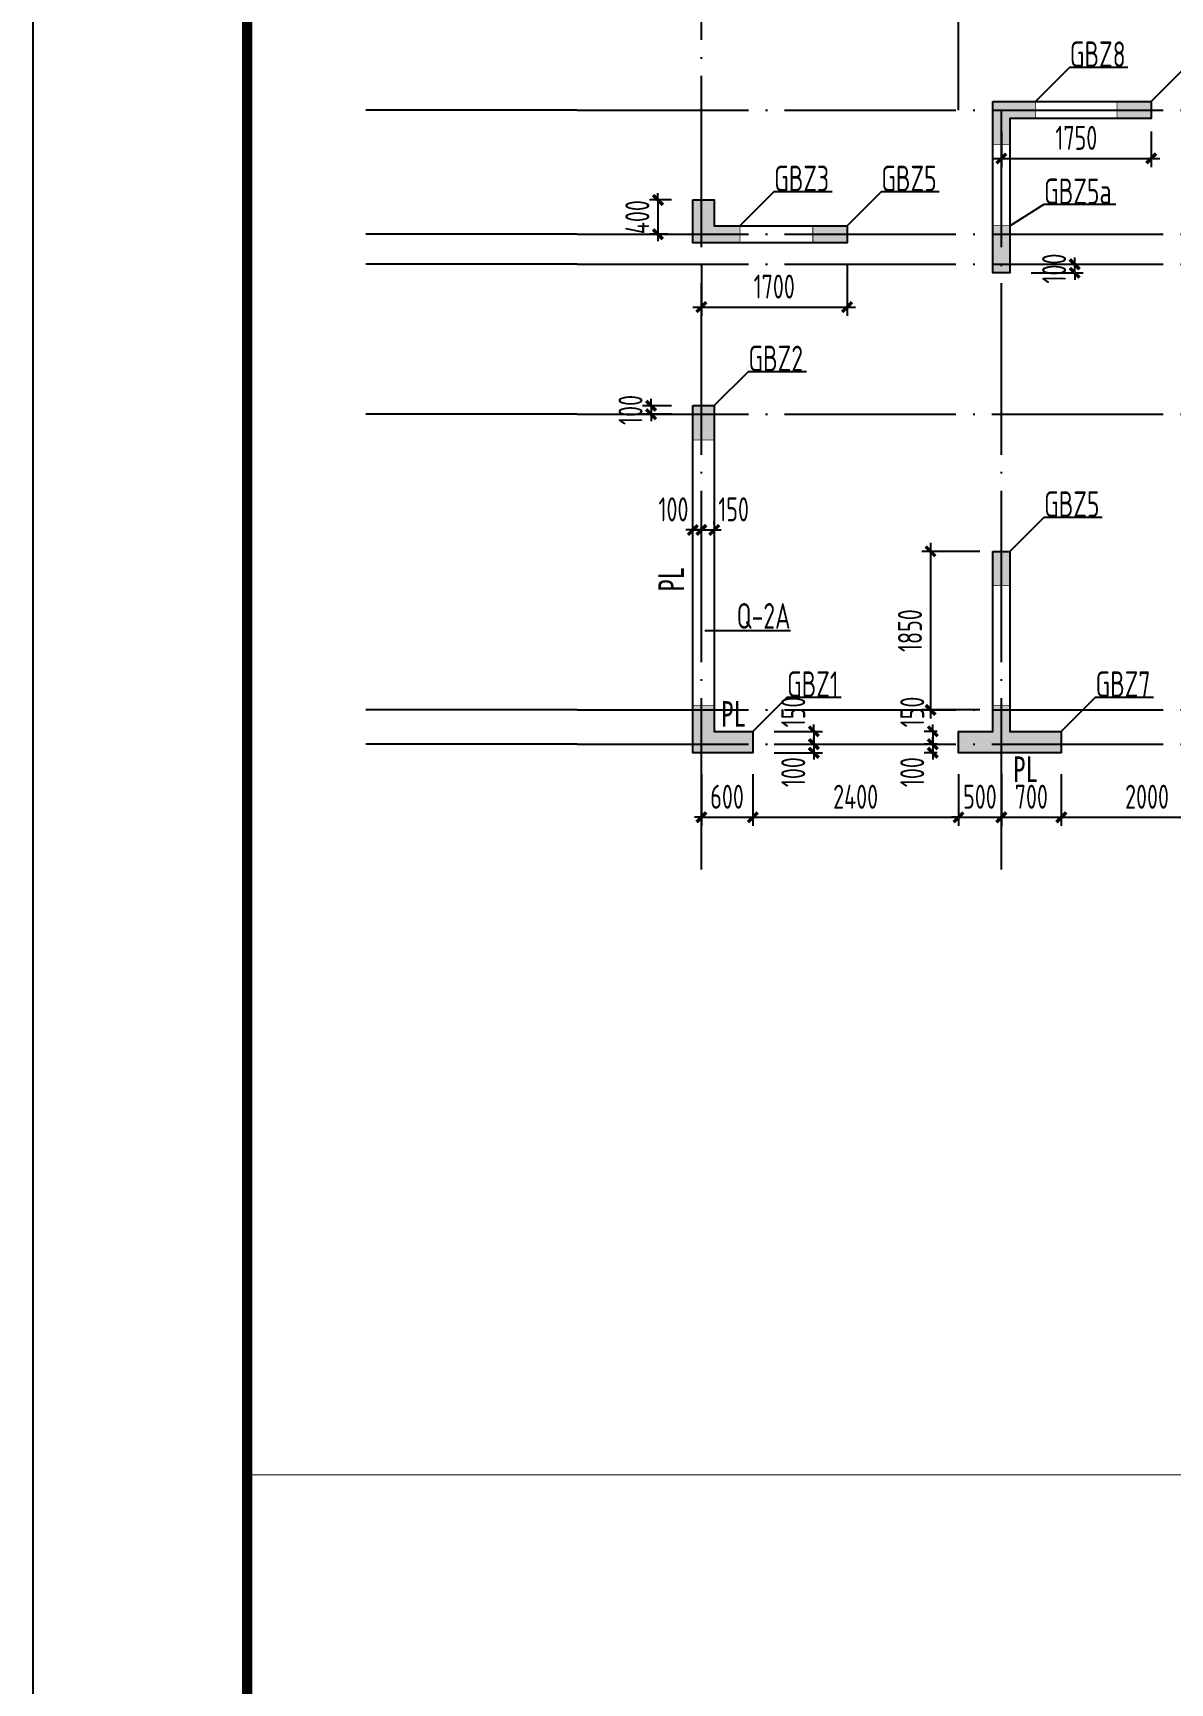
# Model space of a CAD drawing. Extents: x 154268 to 5133249, y -1832900 to 601179.
# Drawn here: x 439304 to 452571, y 568909 to 588161 of the extents above; entities that cross this region are included whole.
import ezdxf
from ezdxf.enums import TextEntityAlignment as Align

# ---------------------------------------------------------------- set-up
doc = ezdxf.new("R2010")
doc.units = 0
doc.header["$LTSCALE"] = 1000
doc.linetypes.add('DOTE', pattern=[2.42, 2, -0.2, 0.02, -0.2])
doc.layers.add('_TSZ_PLOT_MARK', color=1, linetype='Continuous', plot=False)
for name, color, linetype in [('A-ANNO-AXIS', 94, 'Continuous'), ('A-ANNO-DOTE', 15, 'DOTE'), ('A-ANNO-TITLE', 3, 'Continuous'), ('DIM', 3, 'Continuous'), ('S-WALL-DE-标注', 7, 'Continuous'), ('S-WALL-砼墙', 60, 'Continuous'), ('S-WALL-编号', 7, 'Continuous'), ('WCOL', 7, 'Continuous'), ('WCOL_HATCH', 251, 'Continuous'), ('WCOL_NUM', 7, 'Continuous')]:
    doc.layers.add(name, color=color, linetype=linetype)
doc.styles.add('TSSD_Dimension', font='tssdeng.shx', dxfattribs={"width": 0.7, "bigfont": 'Hztxt.shx'})
doc.styles.add('TSSD_Label', font='tssdeng.shx', dxfattribs={"width": 0.7, "bigfont": 'hztxt.shx'})
doc.styles.add('TY1', font='')
doc.styles.get('TY1').set_extended_font_data('SimSun')
doc.dimstyles.new('TSSD_100_100$0', dxfattribs={"dimtxt": 280, "dimasz": 80, "dimexe": 100, "dimexo": 250, "dimgap": 100, "dimtad": 1, "dimdec": 0, "dimzin": 0, "dimdsep": 46, "dimtxsty": 'TSSD_Dimension', "dimblk": 'ARCHTICK', "dimcen": 0, "dimdle": 100, "dimclrd": 3, "dimclre": 3, "dimclrt": 7, "dimadec": 0, "dimazin": 0, "dimtfac": 1, "dimtdec": 0, "dimtix": 1, "dimtmove": 2, "dimatfit": 3, "dimldrblk": 'ARCHTICK', "dimfxl": 100, "dimtolj": 1, "dimtzin": 0, "dimarcsym": 0})

# ---------------------------------------------------------------- blocks, each defined once
blk = doc.blocks.new('T4zw1')
at = {"layer": 'A-ANNO-AXIS'}
for p, q in [((1554406, -2345337), (1551941, -2345337)), ((1554406, -2346787), (1551941, -2346787)), ((1554406, -2347137), (1551941, -2347137)), ((1554406, -2348887), (1551941, -2348887)), ((1554406, -2352337), (1551941, -2352337)), ((1554406, -2352737), (1551941, -2352737))]:
    blk.add_line(p, q, dxfattribs=at)
at = {"layer": 'A-ANNO-DOTE'}
for p, q in [((1555857, -2354199), (1555857, -2338823)), ((1558857, -2345337), (1558857, -2338823)), ((1554406, -2345337), (1601542, -2345337)), ((1559357, -2354199), (1559357, -2345337)), ((1554406, -2346787), (1601542, -2346787)), ((1554406, -2347137), (1601542, -2347137)), ((1554406, -2348887), (1601542, -2348887)), ((1554406, -2352337), (1601542, -2352337)), ((1554406, -2352737), (1601542, -2352737))]:
    blk.add_line(p, q, dxfattribs=at)
blk = doc.blocks.new('_ArchTick')
at = {"color": 0, "linetype": 'ByBlock', "const_width": 0.5}
blk.add_lwpolyline([(-0.71, -0.71), (0.71, 0.71)], dxfattribs=at)
blk = doc.blocks.new('*D206')
at = {"layer": 'Defpoints', "color": 0, "transparency": 16777216}
for p in [(80, 753), (680, 753), (680, 0)]:
    blk.add_point(p, dxfattribs=at)
at = {"layer": 'DIM', "color": 3, "lineweight": -2, "transparency": 16777216}
for p, q in [((80, 503), (80, -100)), ((680, 503), (680, -100)), ((80, 0), (0, 0)), ((80, 0), (680, 0)), ((680, 0), (760, 0))]:
    blk.add_line(p, q, dxfattribs=at)
at = {"layer": 'DIM', "color": 3, "lineweight": -2, "transparency": 16777216, "xscale": 80, "yscale": 80, "zscale": 80}
blk.add_blockref('_ArchTick', (80, 0), dxfattribs=at)
at = {"layer": 'DIM', "color": 3, "lineweight": -2, "transparency": 16777216, "xscale": 80, "yscale": 80, "zscale": 80, "rotation": 180}
blk.add_blockref('_ArchTick', (680, 0), dxfattribs=at)
at = {"layer": 'DIM', "color": 7, "transparency": 16777216, "insert": (380, 240), "char_height": 280, "attachment_point": 5, "style": 'TSSD_Dimension'}
blk.add_mtext('\\A1;600', dxfattribs=at)
blk = doc.blocks.new('*D207')
at = {"layer": 'Defpoints', "color": 0, "transparency": 16777216}
for p in [(680, 753), (3080, 753), (3080, 0)]:
    blk.add_point(p, dxfattribs=at)
at = {"layer": 'DIM', "color": 3, "lineweight": -2, "transparency": 16777216}
for p, q in [((680, 503), (680, -100)), ((3080, 503), (3080, -100)), ((580, 0), (3180, 0))]:
    blk.add_line(p, q, dxfattribs=at)
at = {"layer": 'DIM', "color": 3, "lineweight": -2, "transparency": 16777216, "xscale": 80, "yscale": 80, "zscale": 80, "rotation": 180}
blk.add_blockref('_ArchTick', (680, 0), dxfattribs=at)
at = {"layer": 'DIM', "color": 3, "lineweight": -2, "transparency": 16777216, "xscale": 80, "yscale": 80, "zscale": 80}
blk.add_blockref('_ArchTick', (3080, 0), dxfattribs=at)
at = {"layer": 'DIM', "color": 7, "transparency": 16777216, "insert": (1880, 240), "char_height": 280, "attachment_point": 5, "style": 'TSSD_Dimension'}
blk.add_mtext('\\A1;2400', dxfattribs=at)
blk = doc.blocks.new('*D208')
at = {"layer": 'Defpoints', "color": 0, "transparency": 16777216}
for p in [(3080, 753), (3580, 753), (3580, 0)]:
    blk.add_point(p, dxfattribs=at)
at = {"layer": 'DIM', "color": 3, "lineweight": -2, "transparency": 16777216}
for p, q in [((3080, 503), (3080, -100)), ((3580, 503), (3580, -100)), ((3080, 0), (3000, 0)), ((3080, 0), (3580, 0)), ((3580, 0), (3660, 0))]:
    blk.add_line(p, q, dxfattribs=at)
at = {"layer": 'DIM', "color": 3, "lineweight": -2, "transparency": 16777216, "xscale": 80, "yscale": 80, "zscale": 80}
blk.add_blockref('_ArchTick', (3080, 0), dxfattribs=at)
at = {"layer": 'DIM', "color": 3, "lineweight": -2, "transparency": 16777216, "xscale": 80, "yscale": 80, "zscale": 80, "rotation": 180}
blk.add_blockref('_ArchTick', (3580, 0), dxfattribs=at)
at = {"layer": 'DIM', "color": 7, "transparency": 16777216, "insert": (3330, 240), "char_height": 280, "attachment_point": 5, "style": 'TSSD_Dimension'}
blk.add_mtext('\\A1;500', dxfattribs=at)
blk = doc.blocks.new('*D209')
at = {"layer": 'Defpoints', "color": 0, "transparency": 16777216}
for p in [(3580, 753), (4280, 753), (4280, 0)]:
    blk.add_point(p, dxfattribs=at)
at = {"layer": 'DIM', "color": 3, "lineweight": -2, "transparency": 16777216}
for p, q in [((3580, 503), (3580, -100)), ((4280, 503), (4280, -100)), ((3480, 0), (4380, 0))]:
    blk.add_line(p, q, dxfattribs=at)
at = {"layer": 'DIM', "color": 3, "lineweight": -2, "transparency": 16777216, "xscale": 80, "yscale": 80, "zscale": 80, "rotation": 180}
blk.add_blockref('_ArchTick', (3580, 0), dxfattribs=at)
at = {"layer": 'DIM', "color": 3, "lineweight": -2, "transparency": 16777216, "xscale": 80, "yscale": 80, "zscale": 80}
blk.add_blockref('_ArchTick', (4280, 0), dxfattribs=at)
at = {"layer": 'DIM', "color": 7, "transparency": 16777216, "insert": (3930, 240), "char_height": 280, "attachment_point": 5, "style": 'TSSD_Dimension'}
blk.add_mtext('\\A1;700', dxfattribs=at)
blk = doc.blocks.new('*D210')
at = {"layer": 'Defpoints', "color": 0, "transparency": 16777216}
for p in [(4280, 753), (6280, 753), (6280, 0)]:
    blk.add_point(p, dxfattribs=at)
at = {"layer": 'DIM', "color": 3, "lineweight": -2, "transparency": 16777216}
for p, q in [((4280, 503), (4280, -100)), ((6280, 503), (6280, -100)), ((4180, 0), (6380, 0))]:
    blk.add_line(p, q, dxfattribs=at)
at = {"layer": 'DIM', "color": 3, "lineweight": -2, "transparency": 16777216, "xscale": 80, "yscale": 80, "zscale": 80, "rotation": 180}
blk.add_blockref('_ArchTick', (4280, 0), dxfattribs=at)
at = {"layer": 'DIM', "color": 3, "lineweight": -2, "transparency": 16777216, "xscale": 80, "yscale": 80, "zscale": 80}
blk.add_blockref('_ArchTick', (6280, 0), dxfattribs=at)
at = {"layer": 'DIM', "color": 7, "transparency": 16777216, "insert": (5280, 240), "char_height": 280, "attachment_point": 5, "style": 'TSSD_Dimension'}
blk.add_mtext('\\A1;2000', dxfattribs=at)
blk = doc.blocks.new('*D227')
at = {"layer": 'Defpoints', "color": 0, "transparency": 16777216}
for p in [(3680, 6453), (4436, 6453), (3680, 6353)]:
    blk.add_point(p, dxfattribs=at)
at = {"layer": 'DIM', "color": 3, "lineweight": -2, "transparency": 16777216}
for p, q in [((3930, 6453), (4536, 6453)), ((4436, 6453), (4436, 6533)), ((4436, 6353), (4436, 6453)), ((3930, 6353), (4536, 6353)), ((4436, 6353), (4436, 6273))]:
    blk.add_line(p, q, dxfattribs=at)
at = {"layer": 'DIM', "color": 3, "lineweight": -2, "transparency": 16777216, "xscale": 80, "yscale": 80, "zscale": 80}
for p, rotation in [((4436, 6453), 270), ((4436, 6353), 90)]:
    blk.add_blockref('_ArchTick', p, dxfattribs=dict(at, rotation=rotation))
at = {"layer": 'DIM', "color": 7, "transparency": 16777216, "insert": (4196, 6403), "char_height": 280, "attachment_point": 5, "rotation": 90, "style": 'TSSD_Dimension'}
blk.add_mtext('\\A1;100', dxfattribs=at)
blk = doc.blocks.new('*D228')
at = {"layer": 'Defpoints', "color": 0, "transparency": 16777216}
for p in [(80, 6703), (1780, 6703), (1780, 5953)]:
    blk.add_point(p, dxfattribs=at)
at = {"layer": 'DIM', "color": 3, "lineweight": -2, "transparency": 16777216}
for p, q in [((80, 6453), (80, 5853)), ((1780, 6453), (1780, 5853)), ((-20, 5953), (1880, 5953))]:
    blk.add_line(p, q, dxfattribs=at)
at = {"layer": 'DIM', "color": 3, "lineweight": -2, "transparency": 16777216, "xscale": 80, "yscale": 80, "zscale": 80, "rotation": 180}
blk.add_blockref('_ArchTick', (80, 5953), dxfattribs=at)
at = {"layer": 'DIM', "color": 3, "lineweight": -2, "transparency": 16777216, "xscale": 80, "yscale": 80, "zscale": 80}
blk.add_blockref('_ArchTick', (1780, 5953), dxfattribs=at)
at = {"layer": 'DIM', "color": 7, "transparency": 16777216, "insert": (930, 6193), "char_height": 280, "attachment_point": 5, "style": 'TSSD_Dimension'}
blk.add_mtext('\\A1;1700', dxfattribs=at)
blk = doc.blocks.new('*D256')
at = {"layer": 'Defpoints', "color": 0, "transparency": 16777216}
for p in [(-20, 7203), (-427, 6803), (-63, 6803)]:
    blk.add_point(p, dxfattribs=at)
at = {"layer": 'DIM', "color": 3, "lineweight": -2, "transparency": 16777216}
for p, q in [((-270, 7203), (-527, 7203)), ((-427, 7203), (-427, 7283)), ((-427, 7203), (-427, 6803)), ((-313, 6803), (-527, 6803)), ((-427, 6803), (-427, 6723))]:
    blk.add_line(p, q, dxfattribs=at)
at = {"layer": 'DIM', "color": 3, "lineweight": -2, "transparency": 16777216, "xscale": 80, "yscale": 80, "zscale": 80}
for p, rotation in [((-427, 7203), 270), ((-427, 6803), 90)]:
    blk.add_blockref('_ArchTick', p, dxfattribs=dict(at, rotation=rotation))
at = {"layer": 'DIM', "color": 7, "transparency": 16777216, "insert": (-667, 7003), "char_height": 280, "attachment_point": 5, "rotation": 90, "style": 'TSSD_Dimension'}
blk.add_mtext('\\A1;400', dxfattribs=at)
blk = doc.blocks.new('*D257')
at = {"layer": 'Defpoints', "color": 0, "transparency": 16777216}
for p in [(-507, 4703), (-20, 4803), (-20, 4703)]:
    blk.add_point(p, dxfattribs=at)
at = {"layer": 'DIM', "color": 3, "lineweight": -2, "transparency": 16777216}
for p, q in [((-507, 4803), (-507, 4883)), ((-270, 4803), (-607, 4803)), ((-270, 4703), (-607, 4703)), ((-507, 4803), (-507, 4703)), ((-507, 4703), (-507, 4623))]:
    blk.add_line(p, q, dxfattribs=at)
at = {"layer": 'DIM', "color": 3, "lineweight": -2, "transparency": 16777216, "xscale": 80, "yscale": 80, "zscale": 80}
for p, rotation in [((-507, 4803), 270), ((-507, 4703), 90)]:
    blk.add_blockref('_ArchTick', p, dxfattribs=dict(at, rotation=rotation))
at = {"layer": 'DIM', "color": 7, "transparency": 16777216, "insert": (-747, 4753), "char_height": 280, "attachment_point": 5, "rotation": 90, "style": 'TSSD_Dimension'}
blk.add_mtext('\\A1;100', dxfattribs=at)
blk = doc.blocks.new('*D258')
at = {"layer": 'Defpoints', "color": 0, "transparency": 16777216}
for p in [(80, 3353), (-20, 3187), (80, 3187)]:
    blk.add_point(p, dxfattribs=at)
at = {"layer": 'DIM', "color": 3, "lineweight": -2, "transparency": 16777216}
for p, q in [((-20, 3353), (-100, 3353)), ((-20, 3437), (-20, 3453)), ((-20, 3353), (80, 3353)), ((80, 3437), (80, 3453)), ((80, 3353), (160, 3353))]:
    blk.add_line(p, q, dxfattribs=at)
at = {"layer": 'DIM', "color": 3, "lineweight": -2, "transparency": 16777216, "xscale": 80, "yscale": 80, "zscale": 80}
blk.add_blockref('_ArchTick', (-20, 3353), dxfattribs=at)
at = {"layer": 'DIM', "color": 3, "lineweight": -2, "transparency": 16777216, "xscale": 80, "yscale": 80, "zscale": 80, "rotation": 180}
blk.add_blockref('_ArchTick', (80, 3353), dxfattribs=at)
at = {"layer": 'DIM', "color": 7, "transparency": 16777216, "insert": (-246, 3593), "char_height": 280, "attachment_point": 5, "style": 'TSSD_Dimension'}
blk.add_mtext('\\A1;100', dxfattribs=at)
blk = doc.blocks.new('*D259')
at = {"layer": 'Defpoints', "color": 0, "transparency": 16777216}
for p in [(230, 3353), (80, 3187), (230, 3168)]:
    blk.add_point(p, dxfattribs=at)
at = {"layer": 'DIM', "color": 3, "lineweight": -2, "transparency": 16777216}
for p, q in [((80, 3353), (0, 3353)), ((80, 3437), (80, 3453)), ((80, 3353), (230, 3353)), ((230, 3418), (230, 3453)), ((230, 3353), (310, 3353))]:
    blk.add_line(p, q, dxfattribs=at)
at = {"layer": 'DIM', "color": 3, "lineweight": -2, "transparency": 16777216, "xscale": 80, "yscale": 80, "zscale": 80}
blk.add_blockref('_ArchTick', (80, 3353), dxfattribs=at)
at = {"layer": 'DIM', "color": 3, "lineweight": -2, "transparency": 16777216, "xscale": 80, "yscale": 80, "zscale": 80, "rotation": 180}
blk.add_blockref('_ArchTick', (230, 3353), dxfattribs=at)
at = {"layer": 'DIM', "color": 7, "transparency": 16777216, "insert": (456, 3593), "char_height": 280, "attachment_point": 5, "style": 'TSSD_Dimension'}
blk.add_mtext('\\A1;150', dxfattribs=at)
blk = doc.blocks.new('*D281')
at = {"layer": 'Defpoints', "color": 0, "transparency": 16777216}
for p in [(3580, 8253), (5330, 8253), (5330, 7688)]:
    blk.add_point(p, dxfattribs=at)
at = {"layer": 'DIM', "color": 3, "lineweight": -2, "transparency": 16777216}
for p, q in [((3580, 8003), (3580, 7588)), ((5330, 8003), (5330, 7588)), ((3480, 7688), (5430, 7688))]:
    blk.add_line(p, q, dxfattribs=at)
at = {"layer": 'DIM', "color": 3, "lineweight": -2, "transparency": 16777216, "xscale": 80, "yscale": 80, "zscale": 80, "rotation": 180}
blk.add_blockref('_ArchTick', (3580, 7688), dxfattribs=at)
at = {"layer": 'DIM', "color": 3, "lineweight": -2, "transparency": 16777216, "xscale": 80, "yscale": 80, "zscale": 80}
blk.add_blockref('_ArchTick', (5330, 7688), dxfattribs=at)
at = {"layer": 'DIM', "color": 7, "transparency": 16777216, "insert": (4455, 7928), "char_height": 280, "attachment_point": 5, "style": 'TSSD_Dimension'}
blk.add_mtext('\\A1;1750', dxfattribs=at)
blk = doc.blocks.new('*D286')
at = {"layer": 'Defpoints', "color": 0, "transparency": 16777216}
for p in [(3580, 3103), (2754, 1253), (3580, 1253)]:
    blk.add_point(p, dxfattribs=at)
at = {"layer": 'DIM', "color": 3, "lineweight": -2, "transparency": 16777216}
for p, q in [((3330, 3103), (2654, 3103)), ((2754, 3203), (2754, 1153)), ((3330, 1253), (2654, 1253))]:
    blk.add_line(p, q, dxfattribs=at)
at = {"layer": 'DIM', "color": 3, "lineweight": -2, "transparency": 16777216, "xscale": 80, "yscale": 80, "zscale": 80}
for p, rotation in [((2754, 3103), 90), ((2754, 1253), 270)]:
    blk.add_blockref('_ArchTick', p, dxfattribs=dict(at, rotation=rotation))
at = {"layer": 'DIM', "color": 7, "transparency": 16777216, "insert": (2514, 2178), "char_height": 280, "attachment_point": 5, "rotation": 90, "style": 'TSSD_Dimension'}
blk.add_mtext('\\A1;1850', dxfattribs=at)
blk = doc.blocks.new('*D291')
at = {"layer": 'Defpoints', "color": 0, "transparency": 16777216}
for p in [(680, 1003), (680, 853), (1392, 853)]:
    blk.add_point(p, dxfattribs=at)
at = {"layer": 'DIM', "color": 3, "lineweight": -2, "transparency": 16777216}
for p, q in [((930, 1003), (1492, 1003)), ((1392, 1003), (1392, 1083)), ((1392, 1003), (1392, 853)), ((930, 853), (1492, 853)), ((1392, 853), (1392, 773))]:
    blk.add_line(p, q, dxfattribs=at)
at = {"layer": 'DIM', "color": 3, "lineweight": -2, "transparency": 16777216, "xscale": 80, "yscale": 80, "zscale": 80}
for p, rotation in [((1392, 1003), 270), ((1392, 853), 90)]:
    blk.add_blockref('_ArchTick', p, dxfattribs=dict(at, rotation=rotation))
at = {"layer": 'DIM', "color": 7, "transparency": 16777216, "insert": (1152, 1229), "char_height": 280, "attachment_point": 5, "rotation": 90, "style": 'TSSD_Dimension'}
blk.add_mtext('\\A1;150', dxfattribs=at)
blk = doc.blocks.new('*D292')
at = {"layer": 'Defpoints', "color": 0, "transparency": 16777216}
for p in [(680, 853), (680, 753), (1392, 753)]:
    blk.add_point(p, dxfattribs=at)
at = {"layer": 'DIM', "color": 3, "lineweight": -2, "transparency": 16777216}
for p, q in [((930, 853), (1492, 853)), ((1392, 853), (1392, 933)), ((1392, 853), (1392, 753)), ((930, 753), (1492, 753)), ((1392, 753), (1392, 673))]:
    blk.add_line(p, q, dxfattribs=at)
at = {"layer": 'DIM', "color": 3, "lineweight": -2, "transparency": 16777216, "xscale": 80, "yscale": 80, "zscale": 80}
for p, rotation in [((1392, 853), 270), ((1392, 753), 90)]:
    blk.add_blockref('_ArchTick', p, dxfattribs=dict(at, rotation=rotation))
at = {"layer": 'DIM', "color": 7, "transparency": 16777216, "insert": (1152, 527), "char_height": 280, "attachment_point": 5, "rotation": 90, "style": 'TSSD_Dimension'}
blk.add_mtext('\\A1;100', dxfattribs=at)
blk = doc.blocks.new('*D293')
at = {"layer": 'Defpoints', "color": 0, "transparency": 16777216}
for p in [(3080, 1003), (2780, 853), (3080, 853)]:
    blk.add_point(p, dxfattribs=at)
at = {"layer": 'DIM', "color": 3, "lineweight": -2, "transparency": 16777216}
for p, q in [((2830, 1003), (2680, 1003)), ((2780, 1003), (2780, 1083)), ((2780, 1003), (2780, 853)), ((2830, 853), (2680, 853)), ((2780, 853), (2780, 773))]:
    blk.add_line(p, q, dxfattribs=at)
at = {"layer": 'DIM', "color": 3, "lineweight": -2, "transparency": 16777216, "xscale": 80, "yscale": 80, "zscale": 80}
for p, rotation in [((2780, 1003), 270), ((2780, 853), 90)]:
    blk.add_blockref('_ArchTick', p, dxfattribs=dict(at, rotation=rotation))
at = {"layer": 'DIM', "color": 7, "transparency": 16777216, "insert": (2540, 1229), "char_height": 280, "attachment_point": 5, "rotation": 90, "style": 'TSSD_Dimension'}
blk.add_mtext('\\A1;150', dxfattribs=at)
blk = doc.blocks.new('*D294')
at = {"layer": 'Defpoints', "color": 0, "transparency": 16777216}
for p in [(3080, 853), (2780, 753), (3080, 753)]:
    blk.add_point(p, dxfattribs=at)
at = {"layer": 'DIM', "color": 3, "lineweight": -2, "transparency": 16777216}
for p, q in [((2830, 853), (2680, 853)), ((2780, 853), (2780, 933)), ((2780, 853), (2780, 753)), ((2830, 753), (2680, 753)), ((2780, 753), (2780, 673))]:
    blk.add_line(p, q, dxfattribs=at)
at = {"layer": 'DIM', "color": 3, "lineweight": -2, "transparency": 16777216, "xscale": 80, "yscale": 80, "zscale": 80}
for p, rotation in [((2780, 853), 270), ((2780, 753), 90)]:
    blk.add_blockref('_ArchTick', p, dxfattribs=dict(at, rotation=rotation))
at = {"layer": 'DIM', "color": 7, "transparency": 16777216, "insert": (2540, 527), "char_height": 280, "attachment_point": 5, "rotation": 90, "style": 'TSSD_Dimension'}
blk.add_mtext('\\A1;100', dxfattribs=at)
blk = doc.blocks.new('7-4q1a')
at = {"layer": 'S-WALL-砼墙'}
for points in [[(-2700, -1450), (-850, -1450), (-850, -1650), (-2500, -1650), (-2500, -3450), (-2700, -3450)], [(-6200, -2600), (-5950, -2600), (-5950, -2900), (-4400, -2900), (-4400, -3100), (-6200, -3100)], [(-6200, -5000), (-5950, -5000), (-5950, -8800), (-5500, -8800), (-5500, -9050), (-6200, -9050)], [(-2700, -6700), (-2500, -6700), (-2500, -8800), (-1900, -8800), (-1900, -9050), (-3100, -9050), (-3100, -8800), (-2700, -8800)]]:
    blk.add_lwpolyline(points, close=True, dxfattribs=at)
blk = doc.blocks.new('2T4QBZ4')
at = {"layer": 'DIM'}
for base, p1, p2, picture, middle in [((5330, 7688.2), (3580, 8253.2), (5330, 8253.2), '*D281', (4455, 7928.2)), ((1780, 5952.7), (80, 6703.2), (1780, 6703.2), '*D228', (930, 6192.7)), ((680, 0), (80, 753.2), (680, 753.2), '*D206', (380, 240)), ((3080, 0), (680, 753.2), (3080, 753.2), '*D207', (1880, 240)), ((3580, 0), (3080, 753.2), (3580, 753.2), '*D208', (3330, 240)), ((4280, 0), (3580, 753.2), (4280, 753.2), '*D209', (3930, 240)), ((6280, 0), (4280, 753.2), (6280, 753.2), '*D210', (5280, 240))]:
    dim = blk.add_linear_dim(base=base, p1=p1, p2=p2, dimstyle='TSSD_100_100$0', dxfattribs=at)
    dim.commit()
    dim.dimension.update_dxf_attribs({"geometry": picture, "text_midpoint": middle})
for base, p1, p2, picture, middle in [((-427.4, 6803.2), (-20, 7203.2), (-62.7, 6803.2), '*D256', (-667.4, 7003.2)), ((4436.4, 6453.2), (3680, 6353.2), (3680, 6453.2), '*D227', (4196.4, 6403.2)), ((-507.3, 4703.2), (-20, 4803.2), (-20, 4703.2), '*D257', (-747.3, 4753.2)), ((2754.2, 1253.2), (3580, 3103.2), (3580, 1253.2), '*D286', (2514.2, 2178.2))]:
    dim = blk.add_linear_dim(base=base, p1=p1, p2=p2, angle=90, dimstyle='TSSD_100_100$0', dxfattribs=at)
    dim.commit()
    dim.dimension.update_dxf_attribs({"geometry": picture, "text_midpoint": middle})
for base, p1, p2, picture, middle in [((80, 3353.4), (-20, 3186.8), (80, 3186.8), '*D258', (-245.8, 3593.4)), ((230, 3353.4), (80, 3186.8), (230, 3167.6), '*D259', (455.8, 3593.4))]:
    dim = blk.add_linear_dim(base=base, p1=p1, p2=p2, dimstyle='TSSD_100_100$0', dxfattribs=at)
    dim.commit()
    dim.dimension.update_dxf_attribs({"geometry": picture, "text_midpoint": middle, "dimtype": 128})
for base, p1, p2, picture, middle in [((1392, 853.2), (680, 1003.2), (680, 853.2), '*D291', (1152, 1229)), ((2780, 853.2), (3080, 1003.2), (3080, 853.2), '*D293', (2540, 1229)), ((1392, 753.2), (680, 853.2), (680, 753.2), '*D292', (1152, 527.4)), ((2780, 753.2), (3080, 853.2), (3080, 753.2), '*D294', (2540, 527.4))]:
    dim = blk.add_linear_dim(base=base, p1=p1, p2=p2, angle=90, dimstyle='TSSD_100_100$0', dxfattribs=at)
    dim.commit()
    dim.dimension.update_dxf_attribs({"geometry": picture, "text_midpoint": middle, "dimtype": 128})

msp = doc.modelspace()

# ---------------------------------------------------------------- hatches: boundary and pattern name
at = {"layer": 'WCOL_HATCH'}
for points in [[(450702.9, 586862.8), (450702.9, 587162.8), (451002.9, 587162.8), (451002.9, 587362.8), (450502.9, 587362.8), (450502.9, 586862.8)], [(451952.9, 587162.8), (452352.9, 587162.8), (452352.9, 587362.8), (451952.9, 587362.8)], [(447002.9, 585712.8), (447552.9, 585712.8), (447552.9, 585912.8), (447252.9, 585912.8), (447252.9, 586212.8), (447002.9, 586212.8)], [(448402.9, 585712.8), (448802.9, 585712.8), (448802.9, 585912.8), (448402.9, 585912.8)], [(450502.9, 585912.8), (450502.9, 585362.8), (450702.9, 585362.8), (450702.9, 585912.8)], [(447252.9, 583412.8), (447252.9, 583812.8), (447002.9, 583812.8), (447002.9, 583412.8)], [(450702.9, 581712.8), (450702.9, 582112.8), (450502.9, 582112.8), (450502.9, 581712.8)], [(447002.9, 579762.8), (447702.9, 579762.8), (447702.9, 580012.8), (447252.9, 580012.8), (447252.9, 580312.8), (447002.9, 580312.8)], [(450102.9, 579762.8), (451302.9, 579762.8), (451302.9, 580012.8), (450702.9, 580012.8), (450702.9, 580312.8), (450502.9, 580312.8), (450502.9, 580012.8), (450102.9, 580012.8)]]:
    msp.add_hatch(color=253, dxfattribs=at).paths.add_polyline_path(points)

# ---------------------------------------------------------------- linework, layer by layer
at = {"layer": '_TSZ_PLOT_MARK'}
msp.add_lwpolyline([(439303.6, 541638.3), (523403.6, 541638.3), (523403.6, 601038.3), (439303.6, 601038.3)], close=True, dxfattribs=at)
at = {"layer": 'A-ANNO-TITLE'}
msp.add_lwpolyline([(439303.6, 541638.3), (523403.6, 541638.3), (523403.6, 601038.3), (439303.6, 601038.3)], close=True, dxfattribs=at)
at = {"layer": 'A-ANNO-TITLE', "const_width": 120}
msp.add_lwpolyline([(441803.6, 542638.3), (522403.6, 542638.3), (522403.6, 600038.3), (441803.6, 600038.3)], close=True, dxfattribs=at)
at = {"layer": 'Defpoints', "const_width": 10}
msp.add_lwpolyline([(441803.6, 571338.3), (515953.6, 571338.3)], dxfattribs=at)
at = {"layer": 'S-WALL-编号', "color": 2}
msp.add_line((448141.6, 581187.3), (447142.2, 581187.3), dxfattribs=at)
at = {"layer": 'WCOL', "color": 2, "const_width": 10}
for points in [[(450702.9, 586862.8), (450702.9, 587162.8), (451002.9, 587162.8), (451002.9, 587362.8), (450502.9, 587362.8), (450502.9, 586862.8)], [(451952.9, 587162.8), (452352.9, 587162.8), (452352.9, 587362.8), (451952.9, 587362.8)], [(447002.9, 585712.8), (447552.9, 585712.8), (447552.9, 585912.8), (447252.9, 585912.8), (447252.9, 586212.8), (447002.9, 586212.8)], [(448402.9, 585712.8), (448802.9, 585712.8), (448802.9, 585912.8), (448402.9, 585912.8)], [(450502.9, 585912.8), (450502.9, 585362.8), (450702.9, 585362.8), (450702.9, 585912.8)], [(447252.9, 583412.8), (447252.9, 583812.8), (447002.9, 583812.8), (447002.9, 583412.8)], [(450702.9, 581712.8), (450702.9, 582112.8), (450502.9, 582112.8), (450502.9, 581712.8)], [(447002.9, 579762.8), (447702.9, 579762.8), (447702.9, 580012.8), (447252.9, 580012.8), (447252.9, 580312.8), (447002.9, 580312.8)], [(450102.9, 579762.8), (451302.9, 579762.8), (451302.9, 580012.8), (450702.9, 580012.8), (450702.9, 580312.8), (450502.9, 580312.8), (450502.9, 580012.8), (450102.9, 580012.8)]]:
    msp.add_lwpolyline(points, close=True, dxfattribs=at)
at = {"layer": 'WCOL_NUM', "color": 1}
for points in [[(451002.9, 587362.8), (451402.9, 587762.8), (452078.2, 587762.8)], [(452352.9, 587362.8), (452752.9, 587762.8), (453588.1, 587762.8)], [(447552.9, 585912.8), (447952.9, 586312.8), (448628.2, 586312.8)], [(448802.9, 585912.8), (449202.9, 586312.8), (449878.2, 586312.8)], [(450702.9, 585912.8), (451102.9, 586162.8), (451938.1, 586162.8)], [(447252.9, 583812.8), (447652.9, 584212.8), (448328.2, 584212.8)], [(450702.9, 582112.8), (451102.9, 582512.8), (451778.2, 582512.8)], [(447702.9, 580012.8), (448102.9, 580412.8), (448733.7, 580412.8)], [(451302.9, 580012.8), (451702.9, 580412.8), (452378.2, 580412.8)]]:
    msp.add_lwpolyline(points, dxfattribs=at)

# ---------------------------------------------------------------- block references
at = {"layer": 'A-ANNO-AXIS'}
msp.add_blockref('T4zw1', (-1108753.6, 2932599.7), dxfattribs=at)
at = {"layer": 'DIM'}
msp.add_blockref('2T4QBZ4', (447022.9, 579009.6), dxfattribs=at)
at = {"layer": 'S-WALL-砼墙', "color": 3}
msp.add_blockref('7-4q1a', (453202.9, 588812.8), dxfattribs=at)

# ---------------------------------------------------------------- texts
at = {"layer": 'S-WALL-DE-标注', "color": 3, "style": 'TY1', "width": 0.7}
msp.add_text('PL', height=300, rotation=90, dxfattribs=at).set_placement((446898.9, 581644.3))
for p in [(447336.1, 580066.2), (450742.7, 579421.7)]:
    msp.add_text('PL', height=300, dxfattribs=at).set_placement(p)
at = {"layer": 'S-WALL-编号', "color": 2, "style": 'TSSD_Label', "width": 0.7}
msp.add_text('Q-2A', height=300, dxfattribs=at).set_placement((447828.5, 581359.4), align=Align.MIDDLE_CENTER)
at = {"layer": 'WCOL_NUM', "color": 1, "style": 'TSSD_Label', "width": 0.7}
for s, p in [('GBZ8', (451402.9, 587762.8)), ('GBZ3', (447952.9, 586312.8)), ('GBZ5', (449202.9, 586312.8)), ('GBZ5a', (451102.9, 586162.8)), ('GBZ2', (447652.9, 584212.8)), ('GBZ5', (451102.9, 582512.8)), ('GBZ1', (448102.9, 580412.8)), ('GBZ7', (451702.9, 580412.8))]:
    msp.add_text(s, height=300, dxfattribs=at).set_placement(p)

doc.saveas('drawing.dxf')
